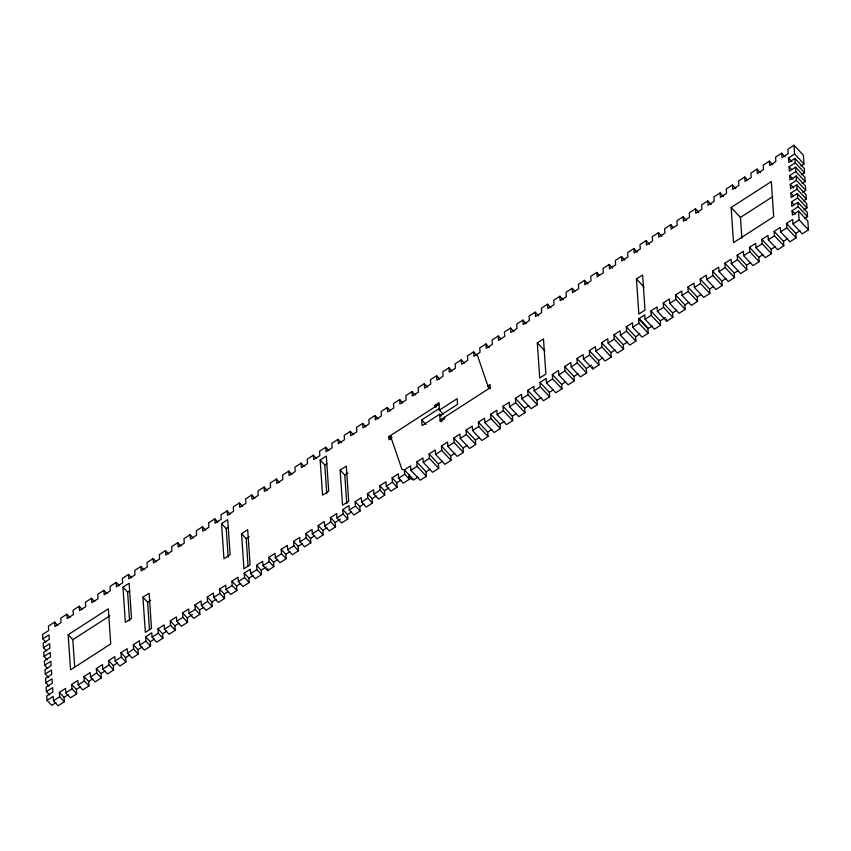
<?xml version="1.0" encoding="UTF-8"?>
<svg xmlns="http://www.w3.org/2000/svg" width="851" height="851" viewBox="0 0 851 851"><rect width="100%" height="100%" fill="white"/><g stroke="black" fill="none" stroke-linecap="round" stroke-linejoin="round"><path stroke-width="1.28" d="M57.687 625.453L54.57 622.145L48.411 626.113L48.709 630.506L42.55 634.484L42.848 638.878L45.954 642.186M70.005 617.507L66.899 614.199L60.74 618.166L61.038 622.56L54.879 626.538L54.57 622.145M82.334 609.561L79.228 606.252L73.058 610.22L73.356 614.613L67.197 618.592L66.899 614.199M94.652 601.614L91.546 598.296L85.387 602.274L85.685 606.667L79.526 610.635L79.228 606.252M106.981 593.668L103.875 590.349L97.705 594.328L98.014 598.721L91.844 602.689L91.546 598.296M119.3 585.711L116.193 582.403L110.034 586.382L110.332 590.764L104.173 594.743L103.875 590.349M131.628 577.765L128.522 574.457L122.363 578.425L122.661 582.818L116.491 586.796L116.193 582.403M143.957 569.819L140.84 566.511L134.681 570.478L134.979 574.872L128.82 578.85L128.522 574.457M156.276 561.873L153.169 558.554L147.01 562.532L147.308 566.926L141.149 570.893L140.84 566.511M168.604 553.927L165.498 550.608L159.328 554.586L159.626 558.979L153.467 562.947L153.169 558.554M180.923 545.98L177.816 542.661L171.657 546.64L171.955 551.023L165.796 555.001L165.498 550.608M193.251 538.023L190.145 534.715L183.976 538.683L184.284 543.076L178.114 547.055L177.816 542.661M205.58 530.077L202.464 526.769L196.304 530.737L196.602 535.13L190.443 539.109L190.145 534.715M217.899 522.131L214.792 518.812L208.633 522.791L208.931 527.184L202.761 531.152L202.464 526.769M230.227 514.185L227.121 510.866L220.952 514.844L221.249 519.238L215.09 523.205L214.792 518.812M242.546 506.239L239.439 502.92L233.28 506.898L233.578 511.281L227.419 515.259L227.121 510.866M254.874 498.282L251.768 494.974L245.599 498.941L245.907 503.335L239.737 507.313L239.439 502.92M267.193 490.336L264.087 487.027L257.927 490.995L258.225 495.388L252.066 499.367L251.768 494.974M279.522 482.389L276.415 479.07L270.256 483.049L270.554 487.442L264.384 491.421L264.087 487.027M291.85 474.443L288.734 471.124L282.575 475.103L282.872 479.496L276.713 483.464L276.415 479.07M304.169 466.497L301.063 463.178L294.903 467.156L295.201 471.55L289.042 475.518L288.734 471.124M316.498 458.54L313.391 455.232L307.222 459.2L307.519 463.593L301.36 467.571L301.063 463.178M328.816 450.594L325.71 447.286L319.55 451.253L319.848 455.647L313.689 459.625L313.391 455.232M341.145 442.648L338.038 439.339L331.869 443.307L332.177 447.7L326.007 451.679L325.71 447.286M353.463 434.701L350.357 431.383L344.198 435.361L344.495 439.754L338.336 443.722L338.038 439.339M365.792 426.755L362.686 423.436L356.526 427.415L356.824 431.808L350.655 435.776L350.357 431.383M378.121 418.798L375.004 415.49L368.845 419.469L369.143 423.851L362.983 427.83L362.686 423.436M390.439 410.852L387.333 407.544L381.174 411.512L381.471 415.905L375.312 419.883L375.004 415.49M402.768 402.906L399.662 399.598L393.492 403.565L393.79 407.959L387.63 411.937L387.333 407.544M415.086 394.96L411.98 391.641L405.821 395.619L406.118 400.013L399.959 403.98L399.662 399.598M427.415 387.014L424.309 383.695L418.139 387.673L418.447 392.066L412.278 396.034L411.98 391.641M439.733 379.067L436.627 375.748L430.468 379.727L430.766 384.109L424.606 388.088L424.309 383.695M452.062 371.11L448.956 367.802L442.797 371.77L443.094 376.163L436.925 380.142L436.627 375.748M464.391 363.164L461.274 359.856L455.115 363.824L455.413 368.217L449.254 372.195L448.956 367.802M476.709 355.218L473.603 351.899L467.444 355.878L467.742 360.271L461.582 364.239L461.274 359.856M489.314 347.57L485.932 343.953L479.762 347.931L480.06 352.325L473.901 356.292L473.603 351.899M500.792 338.719L498.25 336.007L492.091 339.985L492.389 344.378L486.229 348.346L485.932 343.953M513.961 331.677L510.579 328.06L504.409 332.028L504.717 336.422L498.548 340.4L498.25 336.007M526.29 323.731L522.897 320.114L516.738 324.082L517.036 328.475L510.877 332.454L510.579 328.06M538.619 315.774L535.226 312.157L529.067 316.136L529.365 320.529L523.195 324.508L522.897 320.114M550.937 307.828L547.544 304.211L541.385 308.19L541.683 312.583L535.524 316.551L535.226 312.157M563.266 299.882L559.873 296.265L553.714 300.243L554.012 304.637L547.853 308.605L547.544 304.211M574.744 291.031L572.202 288.319L566.032 292.297L566.34 296.68L560.171 300.658L559.873 296.265M587.913 283.989L584.52 280.373L578.361 284.34L578.659 288.734L572.5 292.712L572.202 288.319M599.391 275.128L596.849 272.426L590.69 276.394L590.988 280.787L584.818 284.766L584.52 280.373M612.56 268.086L609.167 264.47L603.008 268.448L603.306 272.841L597.147 276.809L596.849 272.426M624.889 260.14L621.496 256.523L615.337 260.502L615.635 264.895L609.476 268.863L609.167 264.47M637.208 252.194L633.825 248.577L627.655 252.556L627.953 256.938L621.794 260.917L621.496 256.523M649.536 244.248L646.143 240.631L639.984 244.599L640.282 248.992L634.123 252.97L633.825 248.577M661.855 236.291L658.472 232.685L652.302 236.652L652.611 241.046L646.441 245.024L646.143 240.631M673.332 227.44L670.79 224.728L664.631 228.706L664.929 233.1L658.77 237.067L658.472 232.685M686.512 220.398L683.119 216.782L676.96 220.76L677.258 225.153L671.088 229.121L670.79 224.728M698.831 212.452L695.437 208.835L689.278 212.814L689.576 217.196L683.417 221.175L683.119 216.782M711.159 204.506L707.766 200.889L701.607 204.857L701.905 209.25L695.746 213.229L695.437 208.835M723.478 196.549L720.095 192.943L713.925 196.911L714.223 201.304L708.064 205.282L707.766 200.889M735.807 188.603L732.413 184.986L726.254 188.965L726.552 193.358L720.393 197.326L720.095 192.943M747.284 179.752L744.742 177.04L738.572 181.018L738.881 185.412L732.711 189.379L732.413 184.986M760.454 172.71L757.06 169.094L750.901 173.072L751.199 177.465L745.04 181.433L744.742 177.04M772.782 164.764L769.389 161.147L763.23 165.115L763.528 169.509L757.358 173.487L757.06 169.094M785.101 156.818L781.707 153.201L775.548 157.169L775.846 161.562L769.687 165.541L769.389 161.147M800.876 165.966L803.961 163.977L803.365 155.19L794.036 145.244L787.877 149.223L788.175 153.616L782.016 157.595L781.707 153.201M42.848 638.878L49.007 634.899L49.315 639.292L43.146 643.271L43.444 647.664L46.56 650.972M122.959 587.211L129.118 583.233L131.511 618.369L125.352 622.347L122.959 587.211L127.618 592.179L129.575 620.815M221.558 523.631L227.717 519.653L230.11 554.788L223.951 558.756L221.558 523.631L226.217 528.599L228.164 557.224M320.146 460.04L326.305 456.062L328.709 491.197L322.54 495.176L320.146 460.04L324.805 465.008L326.763 493.644M801.472 174.742L804.557 172.764L804.259 168.37L794.93 158.424L788.771 162.403L788.473 158.009L794.632 154.031L794.036 145.244M127.618 592.179L129.671 590.86M226.217 528.599L228.27 527.269M324.805 465.008L326.858 463.689M43.444 647.664L49.613 643.686L49.911 648.079L43.752 652.047L44.05 656.44L47.156 659.759M802.078 183.529L805.152 181.54L804.855 177.146L795.536 167.211L789.366 171.179L789.068 166.796L795.238 162.818L794.93 158.424M68.165 634.708L108.343 608.795L110.736 643.93L70.559 669.843L68.165 634.708L72.824 639.675L74.697 667.003M731.126 207.495L771.304 181.582L773.697 216.718L733.519 242.631L731.126 207.495L740.444 217.441L741.87 238.259M44.05 656.44L50.209 652.472L50.507 656.866L44.348 660.833L44.646 665.227L47.752 668.546M802.674 192.315L805.759 190.326L805.461 185.933L796.132 175.997L789.973 179.965L789.675 175.572L795.834 171.604L795.536 167.211M434.638 407.097L434.531 405.523L438.956 402.661L439.456 410.076L443.35 414.214M72.824 639.675L109.662 615.922M391.311 438.329L389.098 439.754L388.886 436.606L439.063 404.236M142.936 597.253L149.106 593.275L151.499 628.41L145.34 632.389L142.936 597.253L147.606 602.221L149.468 629.549M241.535 533.662L247.694 529.684L250.098 564.819L243.929 568.798L241.535 533.662L246.194 538.63L248.056 565.958M340.134 470.082L346.293 466.103L348.687 501.239L342.527 505.207L340.134 470.082L344.793 475.049L346.74 503.675M537.321 342.91L543.481 338.932L545.874 374.068L539.715 378.035L537.321 342.91L544.948 351.037M636.452 278.968L642.622 275.001L645.015 310.136L638.846 314.104L636.452 278.968L644.079 287.106M441.435 415.979L439.744 414.171L422.043 425.596L421.649 419.915L439.35 408.501M439.456 410.076L457.157 398.662L457.551 404.342L439.85 415.756M44.646 665.227L50.805 661.248L51.103 665.642L44.943 669.62L45.241 674.013L48.347 677.322M803.27 201.102L806.354 199.113L806.057 194.719L796.727 184.773L790.568 188.752L790.271 184.359L796.43 180.38L796.132 175.997M740.444 217.441L772.814 196.56M147.606 602.221L150.68 600.232M246.194 538.63L249.279 536.651M344.793 475.049L347.878 473.06M45.241 674.013L51.411 670.035L51.709 674.428L45.539 678.407L45.848 682.789L48.954 686.108M803.876 209.878L806.95 207.899L806.652 203.506L797.334 193.56L791.164 197.538L790.866 193.145L797.025 189.167L796.727 184.773M45.848 682.789L52.007 678.821L52.305 683.215L46.145 687.183L46.443 691.576L49.549 694.895M804.472 218.664L807.556 216.675L807.248 212.282L797.93 202.347L791.77 206.314L791.473 201.921L797.632 197.953L797.334 193.56M46.443 691.576L52.602 687.608L52.9 691.991L46.741 695.969L47.039 700.362L51.698 705.33L55.815 702.681M392.088 437.446L390.386 435.638L401.927 469.348L404.448 469.858L410.608 465.891L410.905 470.284L420.234 480.219L426.394 476.252L417.075 466.305L416.767 461.912L422.936 457.944L423.234 462.327L432.553 472.273L438.722 468.305L429.393 458.359L429.095 453.966L435.255 449.988L435.563 454.381L444.882 464.327L451.041 460.348L441.722 450.413L441.424 446.02L447.583 442.041L447.881 446.435L457.21 456.381L463.37 452.402L454.04 442.467L453.743 438.074L459.912 434.095L460.21 438.488L469.529 448.434L475.688 444.456L466.369 434.51L466.071 430.117L472.231 426.149L472.528 430.542L481.857 440.478L488.017 436.51L478.698 426.564L478.39 422.17L484.559 418.203L484.857 422.596L494.176 432.531L500.345 428.564L491.016 418.618L490.719 414.224L496.878 410.246L497.175 414.639L506.505 424.585L512.664 420.607L503.345 410.671L503.047 406.278L509.206 402.3L509.504 406.693L518.823 416.639L524.993 412.661L515.663 402.725L515.366 398.332L521.525 394.353L521.833 398.747L531.152 408.693L537.311 404.714L527.992 394.768L527.694 390.386L533.854 386.407L534.151 390.8L543.481 400.736L549.64 396.768L540.311 386.822L540.013 382.429L546.182 378.461L546.48 382.854L555.799 392.79L561.958 388.822L552.639 378.876L552.342 374.483L558.501 370.515L558.799 374.897L568.128 384.843L574.287 380.865L564.968 370.93L564.66 366.536L570.83 362.558L571.127 366.951L580.446 376.897L586.616 372.919L577.286 362.983L576.989 358.59L583.148 354.612L583.446 359.005L592.775 368.951L598.934 364.973L589.615 355.027L589.317 350.644L595.477 346.665L595.774 351.059L605.093 360.994L611.263 357.026L601.934 347.08L601.636 342.687L607.795 338.719L608.103 343.113L617.422 353.048L623.581 349.08L614.262 339.134L613.965 334.741L620.124 330.773L620.422 335.156L629.751 345.102L635.91 341.134L626.581 331.188L626.283 326.795L632.453 322.816L632.75 327.209L642.069 337.156L648.239 333.177L638.91 323.242L638.612 318.848L644.771 314.87L645.069 319.263L654.398 329.209L660.557 325.231L651.238 315.285L650.93 310.902L657.1 306.924L657.398 311.317L666.716 321.263L672.886 317.285L663.557 307.339L663.259 302.945L669.418 298.978L669.716 303.371L679.045 313.306L685.204 309.339L675.885 299.392L675.588 294.999L681.747 291.031L682.045 295.425L691.374 305.36L697.533 301.392L688.204 291.446L687.906 287.053L694.065 283.075L694.373 287.468L703.692 297.414L709.851 293.435L700.533 283.5L700.235 279.107L706.394 275.128L706.692 279.522L716.021 289.468L722.18 285.489L712.851 275.554L712.553 271.161L718.723 267.182L719.021 271.575L728.339 281.521L734.509 277.543L725.18 267.597L724.882 263.204L731.041 259.236L731.339 263.629L740.668 273.565L746.827 269.597L737.509 259.651L737.2 255.257L743.37 251.29L743.668 255.683L752.986 265.618L759.156 261.651L749.827 251.705L749.529 247.311L755.688 243.333L755.996 247.726L765.315 257.672L771.474 253.694L762.156 243.758L761.858 239.365L768.017 235.387L768.315 239.78L777.644 249.726L783.803 245.748L774.474 235.812L774.176 231.419L780.346 227.44L780.644 231.834L789.962 241.78L796.121 237.801L786.803 227.855L786.505 223.473L792.664 219.494L792.962 223.887L802.291 233.823L808.45 229.855L807.854 221.069L798.525 211.122L792.366 215.101L792.068 210.708L798.227 206.74L797.93 202.347M47.039 700.362L53.198 696.384L53.507 700.777L58.166 705.756L64.325 701.777L64.027 697.384L59.368 692.416L65.527 688.438L65.825 692.831L70.484 697.799L76.654 693.831L76.356 689.438L71.686 684.47L77.856 680.492L78.154 684.885L82.813 689.853L88.972 685.885L88.674 681.491L84.015 676.513L90.174 672.545L90.472 676.939L95.142 681.906L101.301 677.928L101.003 673.535L96.344 668.567L102.503 664.599L102.801 668.982L107.46 673.96L113.619 669.982L113.321 665.588L108.662 660.621L114.821 656.642L115.13 661.036L119.789 666.014L125.948 662.035L125.65 657.642L120.991 652.674L127.15 648.696L127.448 653.089L132.107 658.057L138.277 654.089L137.968 649.696L133.309 644.728L139.479 640.75L139.777 645.143L144.436 650.111L150.595 646.143L150.297 641.75L145.638 636.771L151.797 632.804L152.095 637.197L156.754 642.165L162.924 638.186L162.626 633.804L157.956 628.825L164.126 624.857L164.424 629.24L169.083 634.218L175.242 630.24L174.944 625.847L170.285 620.879L176.444 616.901L176.742 621.294L181.412 626.272L187.571 622.294L187.273 617.9L182.614 612.933L188.773 608.954L189.071 613.348L193.73 618.315L199.9 614.348L199.591 609.954L194.932 604.987L201.091 601.008L201.4 605.401L206.059 610.369L212.218 606.401L211.92 602.008L207.261 597.03L213.42 593.062L213.718 597.455L218.377 602.423L224.547 598.444L224.249 594.062L219.579 589.083L225.749 585.116L226.047 589.509L230.706 594.477L236.865 590.498L236.567 586.105L231.908 581.137L238.067 577.159L238.365 581.552L243.035 586.53L249.194 582.552L248.896 578.159L244.226 573.191L250.396 569.213L250.694 573.606L255.353 578.574L261.512 574.606L261.214 570.213L256.555 565.245L262.714 561.266L263.012 565.66L267.682 570.627L273.841 566.66L273.543 562.266L268.884 557.299L275.043 553.32L275.341 557.713L280 562.681L286.17 558.703L285.862 554.32L281.202 549.342L287.361 545.374L287.67 549.767L292.329 554.735L298.488 550.757L298.19 546.363L293.531 541.396L299.69 537.428L299.988 541.81L304.647 546.789L310.817 542.81L310.519 538.417L305.849 533.449L312.019 529.471L312.317 533.864L316.976 538.843L323.135 534.864L322.837 530.471L318.178 525.503L324.337 521.525L324.635 525.918L329.305 530.886L335.464 526.918L335.166 522.525L330.496 517.557L336.666 513.578L336.964 517.972L341.623 522.94L347.782 518.972L347.485 514.578L342.825 509.6L348.984 505.632L349.282 510.026L353.952 514.993L360.111 511.015L359.813 506.622L355.154 501.654L361.313 497.686L361.611 502.069L366.27 507.047L372.44 503.069L372.132 498.675L367.472 493.708L373.632 489.729L373.94 494.123L378.599 499.101L384.758 495.122L384.461 490.729L379.801 485.761L385.96 481.783L386.258 486.176L390.917 491.144L397.087 487.176L396.789 482.783L392.12 477.815L398.289 473.837L398.587 478.23L403.246 483.198L409.405 479.23L409.108 474.837M53.507 700.777L59.666 696.809L59.368 692.416M65.825 692.831L71.984 688.853L71.686 684.47M78.154 684.885L84.313 680.906L84.015 676.513M90.472 676.939L96.642 672.96L96.344 668.567M102.801 668.982L108.96 665.014L108.662 660.621M115.13 661.036L121.289 657.068L120.991 652.674M127.448 653.089L133.607 649.111L133.309 644.728M139.777 645.143L145.936 641.165L145.638 636.771M152.095 637.197L158.265 633.218L157.956 628.825M164.424 629.24L170.583 625.272L170.285 620.879M176.742 621.294L182.912 617.326L182.614 612.933M189.071 613.348L195.23 609.38L194.932 604.987M201.4 605.401L207.559 601.423L207.261 597.03M213.718 597.455L219.877 593.477L219.579 589.083M226.047 589.509L232.206 585.531L231.908 581.137M238.365 581.552L244.535 577.584L244.226 573.191M250.694 573.606L256.853 569.638L256.555 565.245M263.012 565.66L269.182 561.681L268.884 557.299M275.341 557.713L281.5 553.735L281.202 549.342M287.67 549.767L293.829 545.789L293.531 541.396M299.988 541.81L306.147 537.843L305.849 533.449M312.317 533.864L318.476 529.896L318.178 525.503M324.635 525.918L330.805 521.94L330.496 517.557M336.964 517.972L343.123 513.993L342.825 509.6M349.282 510.026L355.452 506.047L355.154 501.654M361.611 502.069L367.77 498.101L367.472 493.708M373.94 494.123L380.099 490.155L379.801 485.761M386.258 486.176L392.417 482.198L392.12 477.815M398.587 478.23L404.746 474.252L404.448 469.858L413.767 479.804L417.884 477.156M410.905 470.284L417.075 466.305M423.234 462.327L429.393 458.359M435.563 454.381L441.722 450.413M447.881 446.435L454.04 442.467M460.21 438.488L466.369 434.51M472.528 430.542L478.698 426.564M484.857 422.596L491.016 418.618M497.175 414.639L503.345 410.671M509.504 406.693L515.663 402.725M521.833 398.747L527.992 394.768M534.151 390.8L540.311 386.822M546.48 382.854L552.639 378.876M558.799 374.897L564.968 370.93M571.127 366.951L577.286 362.983M583.446 359.005L589.615 355.027M595.774 351.059L601.934 347.08M608.103 343.113L614.262 339.134M620.422 335.156L626.581 331.188M632.75 327.209L638.91 323.242M645.069 319.263L651.238 315.285M657.398 311.317L663.557 307.339M669.716 303.371L675.885 299.392M682.045 295.425L688.204 291.446M694.373 287.468L700.533 283.5M706.692 279.522L712.851 275.554M719.021 271.575L725.18 267.597M731.339 263.629L737.509 259.651M743.668 255.683L749.827 251.705M755.996 247.726L762.156 243.758M768.315 239.78L774.474 235.812M780.644 231.834L786.803 227.855M792.962 223.887L799.132 219.909L798.525 211.122M64.027 697.384L68.133 694.735M76.356 689.438L80.462 686.789M88.674 681.491L92.78 678.843M101.003 673.535L105.109 670.886M113.321 665.588L117.438 662.94M125.65 657.642L129.756 654.993M137.968 649.696L142.085 647.047M150.297 641.75L154.403 639.101M162.626 633.804L166.732 631.144M174.944 625.847L179.05 623.198M187.273 617.9L192.411 614.592M199.591 609.954L203.708 607.306M211.92 602.008L216.026 599.359M224.249 594.062L228.355 591.413M236.567 586.105L240.673 583.456M248.896 578.159L253.002 575.51M261.214 570.213L266.352 566.904M273.543 562.266L277.649 559.618M285.862 554.32L289.978 551.671M298.19 546.363L302.296 543.715M310.519 538.417L314.625 535.768M322.837 530.471L326.944 527.822M335.166 522.525L340.294 519.216M347.485 514.578L351.591 511.93M359.813 506.622L363.92 503.973M372.132 498.675L376.248 496.027M384.461 490.729L388.567 488.08M396.789 482.783L400.895 480.134M426.394 476.252L426.096 471.858L430.202 469.209M438.722 468.305L438.425 463.912L442.531 461.263M451.041 460.348L450.743 455.955L454.849 453.306M463.37 452.402L463.072 448.009L467.178 445.36M475.688 444.456L475.39 440.063L479.496 437.414M488.017 436.51L487.719 432.117L491.825 429.468M500.345 428.564L500.037 424.17L504.154 421.522M512.664 420.607L512.366 416.224L516.472 413.565M524.993 412.661L524.695 408.267L528.801 405.619M537.311 404.714L537.013 400.321L541.119 397.672M549.64 396.768L549.342 392.375L553.448 389.726M561.958 388.822L561.66 384.429L565.777 381.78M574.287 380.865L573.989 376.482L578.095 373.834M586.616 372.919L586.307 368.526L591.445 365.217M598.934 364.973L598.636 360.579L602.742 357.931M611.263 357.026L610.965 352.633L615.071 349.984M623.581 349.08L623.283 344.687L627.389 342.038M635.91 341.134L635.612 336.741L639.718 334.092M648.239 333.177L647.93 328.784L652.217 326.018M660.557 325.231L660.259 320.838L665.397 317.529M672.886 317.285L672.588 312.891L676.694 310.243M685.204 309.339L684.906 304.945L689.012 302.296M697.533 301.392L697.235 296.999L701.341 294.35M709.851 293.435L709.553 289.042L713.659 286.393M722.18 285.489L721.882 281.096L725.988 278.447M734.509 277.543L734.2 273.15L738.317 270.501M746.827 269.597L746.529 265.204L750.635 262.555M759.156 261.651L758.858 257.257L762.964 254.609M771.474 253.694L771.176 249.311L775.282 246.652M783.803 245.748L783.505 241.354L787.611 238.706M796.121 237.801L795.823 233.408L799.929 230.759M476.358 354.718L477.273 354.899L488.814 388.62M413.767 479.804L411.246 479.294L408.703 476.581M794.632 154.031L803.961 163.977M795.238 162.818L804.557 172.764M788.473 158.009L791.866 161.626M795.834 171.604L805.152 181.54M789.068 166.796L791.611 169.498M796.43 180.38L805.759 190.326M789.675 175.572L793.058 179.189M797.025 189.167L806.354 199.113M790.271 184.359L793.664 187.975M797.632 197.953L806.95 207.899M790.866 193.145L793.409 195.858M798.227 206.74L807.556 216.675M791.473 201.921L794.015 204.634M792.068 210.708L795.462 214.324M799.132 219.909L808.45 229.855M786.505 223.473L795.823 233.408M774.176 231.419L783.505 241.354M761.858 239.365L771.176 249.311M749.529 247.311L758.858 257.257M737.2 255.257L746.529 265.204M724.882 263.204L734.2 273.15M712.553 271.161L721.882 281.096M700.235 279.107L709.553 289.042M687.906 287.053L697.235 296.999M675.588 294.999L684.906 304.945M663.259 302.945L672.588 312.891M650.93 310.902L660.259 320.838M639.154 318.497L648.473 328.443M638.612 318.848L647.93 328.784M626.283 326.795L635.612 336.741M613.965 334.741L623.283 344.687M601.636 342.687L610.965 352.633M589.317 350.644L598.636 360.579M576.989 358.59L586.307 368.526M564.66 366.536L573.989 376.482M552.342 374.483L561.66 384.429M540.013 382.429L549.342 392.375M527.694 390.386L537.013 400.321M515.366 398.332L524.695 408.267M490.431 388.63L487.889 385.918L490.102 384.492L490.314 387.652L440.137 420.011L441.829 421.819M503.047 406.278L512.366 416.224M490.719 414.224L500.037 424.17M478.39 422.17L487.719 432.117M466.071 430.117L475.39 440.063M434.531 405.523L436.084 407.172M453.743 438.074L463.072 448.009M421.649 419.915L425.894 424.436M441.424 446.02L450.743 455.955M429.095 453.966L438.425 463.912M416.767 461.912L426.096 471.858M388.886 436.606L391.215 439.084M404.746 474.252L409.405 479.23M392.417 482.198L397.087 487.176M380.099 490.155L384.758 495.122M367.77 498.101L372.44 503.069M355.452 506.047L360.111 511.015M343.123 513.993L347.782 518.972M330.805 521.94L335.464 526.918M318.476 529.896L323.135 534.864M306.147 537.843L310.817 542.81M293.829 545.789L298.488 550.757M281.5 553.735L286.17 558.703M269.182 561.681L273.841 566.66M256.853 569.638L261.512 574.606M244.535 577.584L249.194 582.552M232.206 585.531L236.865 590.498M219.877 593.477L224.547 598.444M207.559 601.423L212.218 606.401M195.23 609.38L199.9 614.348M182.912 617.326L187.571 622.294M170.583 625.272L175.242 630.24M158.265 633.218L162.924 638.186M145.936 641.165L150.595 646.143M133.607 649.111L138.277 654.089M121.289 657.068L125.948 662.035M108.96 665.014L113.619 669.982M96.642 672.96L101.301 677.928M84.313 680.906L88.972 685.885M71.984 688.853L76.654 693.831M59.666 696.809L64.325 701.777M666.567 319.061L666.716 321.263M592.626 366.749L592.775 368.951M444.562 417.16L444.669 418.735L440.244 421.585L439.744 414.171M267.533 568.436L267.682 570.627"/></g></svg>
